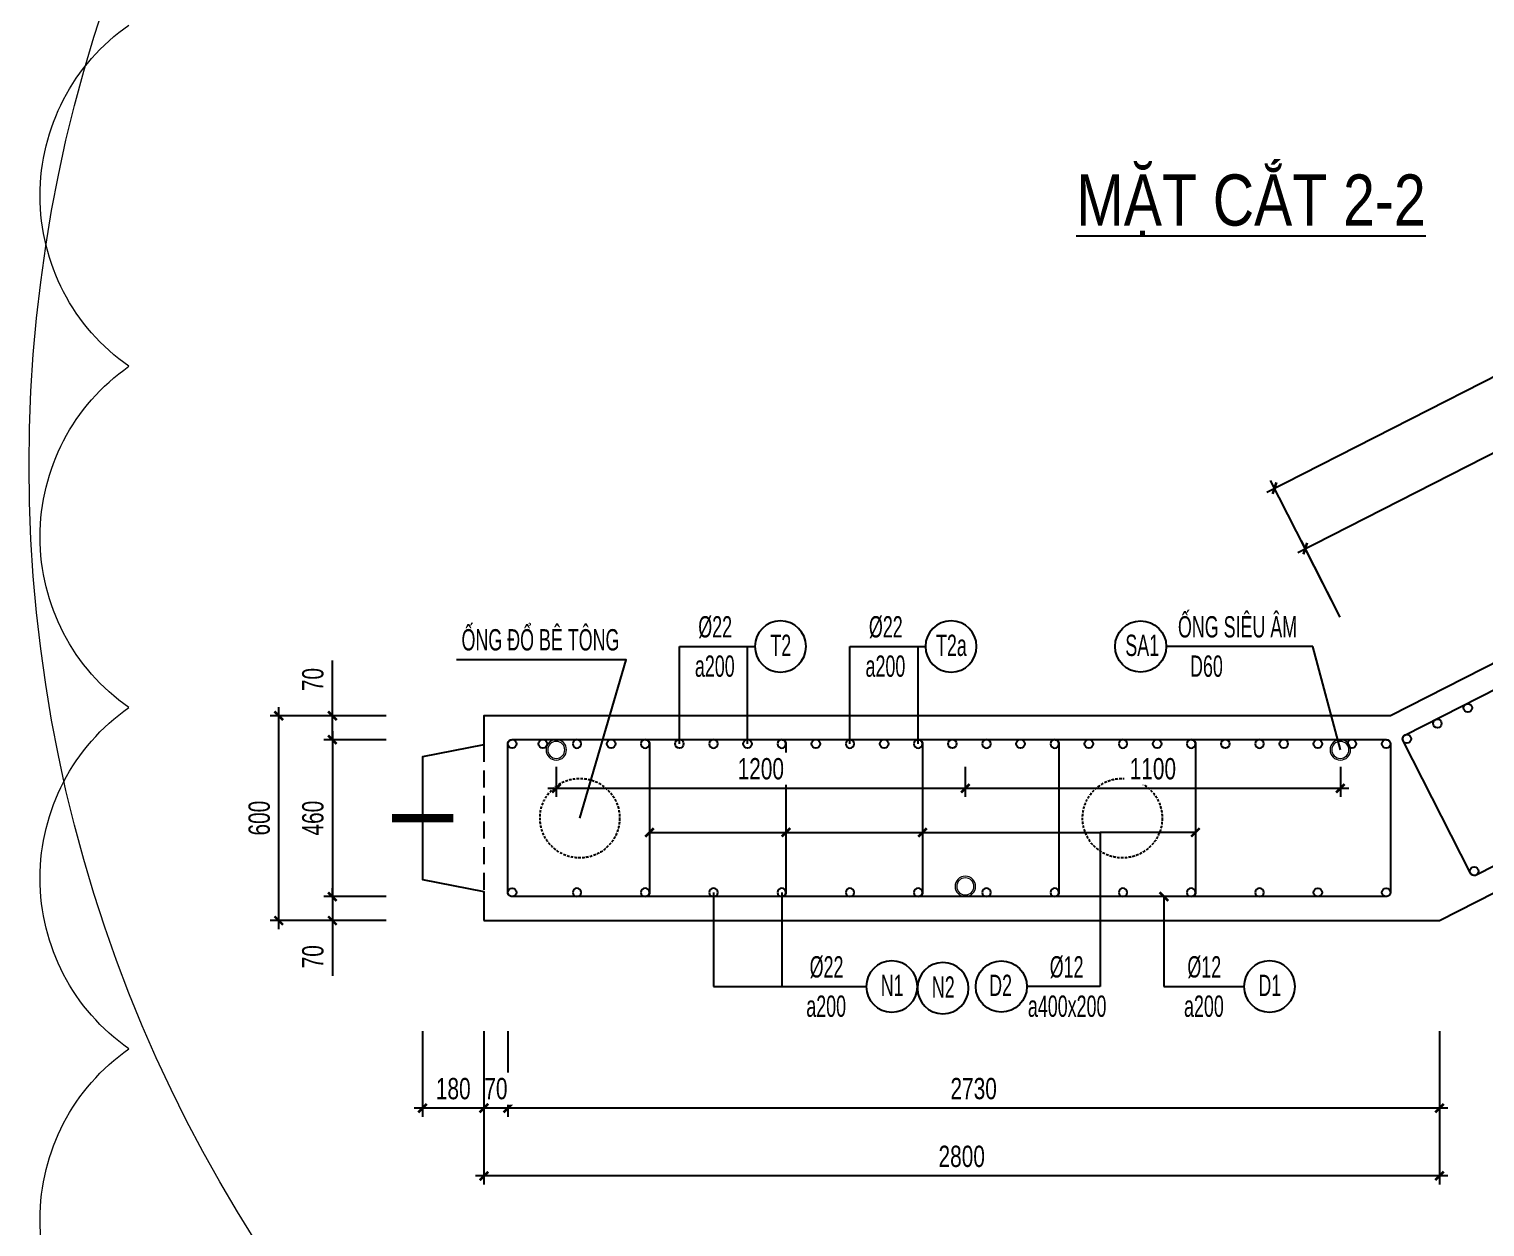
# Model space of a CAD drawing. Header units: millimetres. Extents: x -147841 to 368790, y -162721 to 84261.
# Drawn here: x 328597 to 332863, y -103371 to -99861 of the extents above; entities that cross this region are included whole.
import ezdxf
from ezdxf.enums import TextEntityAlignment as Align

# ---------------------------------------------------------------- set-up
doc = ezdxf.new("R2010")
doc.units = ezdxf.units.MM
doc.header["$LTSCALE"] = 1000
doc.header["$MEASUREMENT"] = 0
doc.header["$PDMODE"] = 1
doc.header["$PDSIZE"] = -10
doc.linetypes.add('DASHED', pattern=[0.75, 0.5, -0.25])
doc.linetypes.add('HIDDEN', pattern=[0.375, 0.25, -0.125])
doc.layers.get('0').update_dxf_attribs({"linetype": 'CONTINUOUS', "lineweight": 18})
doc.layers.get('DEFPOINTS').update_dxf_attribs({"color": 5, "linetype": 'CONTINUOUS', "lineweight": 18})
for name, color, linetype, lineweight in [('0-THAY', 7, 'CONTINUOUS', 18), ('ccu11-Dim', 8, 'CONTINUOUS', 18), ('DIM', 8, 'CONTINUOUS', 18)]:
    doc.layers.add(name, color=color, linetype=linetype, lineweight=lineweight)
for name, color, linetype in [('ccu11-Khuat', 9, 'DASHED'), ('ccu11-Manh', 8, 'CONTINUOUS'), ('ccu11-Thep', 4, 'CONTINUOUS'), ('ccu11-Thepdai', 6, 'CONTINUOUS'), ('KC-Cotthep', 8, 'CONTINUOUS'), ('KC-Dim', 8, 'CONTINUOUS'), ('KC-Text', 31, 'CONTINUOUS'), ('KC-Thay', 7, 'CONTINUOUS')]:
    doc.layers.add(name, color=color, linetype=linetype)
doc.styles.add('ARIAL', font='arial.ttf', dxfattribs={"width": 0.7})
doc.styles.add('ccu11-dim', font='vnsimli.shx', dxfattribs={"width": 0.65, "bigfont": 'bigfont.shx'})
doc.dimstyles.new('2.5-25', dxfattribs={"dimscale": 25, "dimtxt": 2.5, "dimasz": 1, "dimexe": 1, "dimexo": 2, "dimgap": 1, "dimtad": 1, "dimdec": 1, "dimrnd": 5, "dimdsep": 46, "dimtxsty": 'ARIAL', "dimblk": 'ARCHTICK', "dimcen": -1, "dimdle": 1, "dimclrd": 256, "dimclre": 256, "dimclrt": 3, "dimadec": 0, "dimazin": 2, "dimtfac": 0.1, "dimtdec": 1, "dimtmove": 0, "dimatfit": 1, "dimldrblk": 'ARCHTICK', "dimfxl": 1, "dimtvp": 0.833333, "dimtfill": 1, "dimtolj": 1, "dimtzin": 12, "dimarcsym": 0})
doc.dimstyles.new('ccu11-100x4', dxfattribs={"dimscale": 100, "dimtxt": 2.5, "dimasz": 1, "dimexe": 1, "dimexo": 2, "dimgap": 1, "dimtad": 1, "dimdec": 0, "dimlfac": 0.25, "dimdsep": 46, "dimtxsty": 'ccu11-dim', "dimblk": 'ARCHTICK', "dimcen": -1, "dimdle": 1, "dimclrd": 256, "dimclre": 256, "dimclrt": 31, "dimadec": 0, "dimazin": 2, "dimtfac": 0.1, "dimtdec": 0, "dimtmove": 0, "dimatfit": 1, "dimldrblk": 'ARCHTICK', "dimfxl": 1, "dimtvp": 0.833333, "dimtolj": 1, "dimtzin": 12, "dimarcsym": 0})

# ---------------------------------------------------------------- blocks, each defined once
blk = doc.blocks.new('_ARCHTICK')
at = {"color": 0, "linetype": 'ByBlock', "const_width": 0.3}
blk.add_lwpolyline([(-0.5, -0.5), (0.5, 0.5)], dxfattribs=at)
blk = doc.blocks.new('*D770')
at = {"layer": 'DEFPOINTS', "color": 0, "linetype": 'ByBlock', "ltscale": 30, "transparency": 16777216}
for p in [(336344.8, -99343.5), (336469.8, -99589.2), (332461.8, -101629)]:
    blk.add_point(p, dxfattribs=at)
at = {"layer": 'KC-Dim', "linetype": 'ByBlock', "lineweight": -2, "ltscale": 30, "transparency": 16777216}
for p, q in [((332314.5, -101394.7), (336367, -99332.2)), ((336447.1, -99544.6), (336333.4, -99321.3)), ((332439.1, -101584.5), (332325.4, -101361.1))]:
    blk.add_line(p, q, dxfattribs=at)
at = {"layer": 'KC-Dim', "linetype": 'ByBlock', "lineweight": -2, "ltscale": 30, "transparency": 16777216, "xscale": 25, "yscale": 25, "zscale": 25}
for p, rotation in [((336344.8, -99343.5), 26.97333114050561), ((332336.7, -101383.4), 206.9733311405056)]:
    blk.add_blockref('_ARCHTICK', p, dxfattribs=dict(at, rotation=rotation))
at = {"layer": 'KC-Dim', "color": 3, "linetype": 'ByBlock', "ltscale": 30, "transparency": 16777216, "insert": (334314.9, -100312.7), "char_height": 62.5, "attachment_point": 5, "rotation": 26.9733, "style": 'ARIAL', "bg_fill": 3, "box_fill_scale": 1.25, "bg_fill_color": 256, "bg_fill_true_color": 13158600, "bg_fill_transparency": 0}
blk.add_mtext('\\A1;4495', dxfattribs=at)
blk = doc.blocks.new('*D777')
at = {"layer": 'DEFPOINTS', "color": 0, "ltscale": 3000, "transparency": 16777216}
for p in [(336317.1, -99134.8), (336532.2, -99557.4), (332461.8, -101629)]:
    blk.add_point(p, dxfattribs=at)
at = {"layer": 'DIM', "lineweight": -2, "ltscale": 3000, "transparency": 16777216}
for p, q in [((332224.4, -101217.8), (336339.4, -99123.5)), ((336509.5, -99512.9), (336305.8, -99112.6)), ((332439.1, -101584.5), (332235.3, -101184.1))]:
    blk.add_line(p, q, dxfattribs=at)
at = {"layer": 'DIM', "lineweight": -2, "ltscale": 3000, "transparency": 16777216, "xscale": 25, "yscale": 25, "zscale": 25}
for p, rotation in [((336317.1, -99134.8), 26.97333114050561), ((332246.7, -101206.4), 206.9733311405056)]:
    blk.add_blockref('_ARCHTICK', p, dxfattribs=dict(at, rotation=rotation))
at = {"layer": 'DIM', "color": 3, "ltscale": 3000, "transparency": 16777216, "insert": (334256.1, -100119.9), "char_height": 62.5, "attachment_point": 5, "rotation": 26.9733, "style": 'ARIAL', "bg_fill": 3, "box_fill_scale": 1.25, "bg_fill_color": 256, "bg_fill_true_color": 13158600, "bg_fill_transparency": 0}
blk.add_mtext('\\A1;4565', dxfattribs=at)
blk = doc.blocks.new('att_thep_2')
blk.add_circle((-300, 0), 300)
at = {"color": 3, "style": 'ARIAL', "width": 0.6}
blk.add_attdef('DK', text='', height=250, dxfattribs=at).set_placement((467, 105), align=Align.CENTER)
at = {"color": 31, "style": 'ARIAL', "width": 0.6}
blk.add_attdef('SH', text='', height=250, dxfattribs=at).set_placement((-281, -111), align=Align.CENTER)
at = {"color": 2, "style": 'ARIAL', "width": 0.6}
blk.add_attdef('KC', text='', height=250, dxfattribs=at).set_placement((472, -355), align=Align.CENTER)
blk = doc.blocks.new('*U764')
at = {"layer": 'ccu11-Thepdai', "flags": 128}
blk.add_lwpolyline([(50, 230), (-37.5, 230, 0.414214), (-50, 217.5), (-50, -114.4), (-50, -217.5, 0.414214), (-37.5, -230), (50, -230)], format="xyb", dxfattribs=at)
blk = doc.blocks.new('*U765')
at = {"layer": 'DIM', "color": 0, "linetype": 'ByBlock', "lineweight": -2, "transparency": 16777216}
for p in [(0, 0), (400, 0), (800, 0), (1200, 0), (1600, 0)]:
    blk.add_blockref('*U764', p, dxfattribs=at)
blk = doc.blocks.new('*U766')
at = {"layer": 'ccu11-Thep'}
blk.add_circle((0, 0), 12.5, dxfattribs=at)
blk = doc.blocks.new('*U767')
at = {"layer": 'KC-Dim', "color": 0, "linetype": 'ByBlock', "lineweight": -2, "transparency": 16777216}
for p in [(0, 0), (200, 0), (400, 0), (600, 0), (800, 0), (1000, 0), (1200, 0), (1400, 0), (1600, 0), (1800, 0), (2000, 0)]:
    blk.add_blockref('*U766', p, dxfattribs=at)
blk = doc.blocks.new('A$C260038B3')
at = {"layer": '0-THAY', "linetype": 'Continuous'}
for radius in [120, 100]:
    blk.add_circle((0, 0), radius, dxfattribs=at)
blk = doc.blocks.new('*U761')
at = {"layer": 'ccu11-Thep'}
blk.add_circle((0, 0), 12.5, dxfattribs=at)
blk = doc.blocks.new('*U762')
at = {"layer": 'KC-Dim', "color": 0, "linetype": 'ByBlock', "lineweight": -2, "transparency": 16777216}
for p in [(0, 0), (200, 0), (400, 0), (600, 0), (800, 0), (1000, 0), (1200, 0), (1400, 0), (1600, 0), (1800, 0), (2000, 0)]:
    blk.add_blockref('*U761', p, dxfattribs=at)
blk = doc.blocks.new('*D778')
at = {"layer": 'DEFPOINTS', "color": 0, "linetype": 'ByBlock', "ltscale": 30, "transparency": 16777216}
for p in [(330141.9, -101973.4), (331340.6, -101973.4), (331340.6, -102085.9)]:
    blk.add_point(p, dxfattribs=at)
at = {"layer": 'KC-Dim', "linetype": 'ByBlock', "lineweight": -2, "ltscale": 30, "transparency": 16777216}
for p, q in [((330141.9, -102023.4), (330141.9, -102110.9)), ((331340.6, -102023.4), (331340.6, -102110.9)), ((330116.9, -102085.9), (331365.6, -102085.9))]:
    blk.add_line(p, q, dxfattribs=at)
at = {"layer": 'KC-Dim', "linetype": 'ByBlock', "lineweight": -2, "ltscale": 30, "transparency": 16777216, "xscale": 25, "yscale": 25, "zscale": 25, "rotation": 180}
blk.add_blockref('_ARCHTICK', (330141.9, -102085.9), dxfattribs=at)
at = {"layer": 'KC-Dim', "linetype": 'ByBlock', "lineweight": -2, "ltscale": 30, "transparency": 16777216, "xscale": 25, "yscale": 25, "zscale": 25}
blk.add_blockref('_ARCHTICK', (331340.6, -102085.9), dxfattribs=at)
at = {"layer": 'KC-Dim', "color": 3, "linetype": 'ByBlock', "ltscale": 30, "transparency": 16777216, "insert": (330741.2, -102029), "char_height": 62.5, "attachment_point": 5, "style": 'ARIAL', "bg_fill": 3, "box_fill_scale": 1.25, "bg_fill_color": 256, "bg_fill_true_color": 13158600, "bg_fill_transparency": 0}
blk.add_mtext('\\A1;1200', dxfattribs=at)
blk = doc.blocks.new('*D779')
at = {"layer": 'DEFPOINTS', "color": 0, "linetype": 'ByBlock', "ltscale": 30, "transparency": 16777216}
for p in [(331340.6, -101973.4), (332439.6, -101973.4), (332439.6, -102085.9)]:
    blk.add_point(p, dxfattribs=at)
at = {"layer": 'KC-Dim', "linetype": 'ByBlock', "lineweight": -2, "ltscale": 30, "transparency": 16777216}
for p, q in [((331340.6, -102023.4), (331340.6, -102110.9)), ((332439.6, -102023.4), (332439.6, -102110.9)), ((331315.6, -102085.9), (332464.6, -102085.9))]:
    blk.add_line(p, q, dxfattribs=at)
at = {"layer": 'KC-Dim', "linetype": 'ByBlock', "lineweight": -2, "ltscale": 30, "transparency": 16777216, "xscale": 25, "yscale": 25, "zscale": 25, "rotation": 180}
blk.add_blockref('_ARCHTICK', (331340.6, -102085.9), dxfattribs=at)
at = {"layer": 'KC-Dim', "linetype": 'ByBlock', "lineweight": -2, "ltscale": 30, "transparency": 16777216, "xscale": 25, "yscale": 25, "zscale": 25}
blk.add_blockref('_ARCHTICK', (332439.6, -102085.9), dxfattribs=at)
at = {"layer": 'KC-Dim', "color": 3, "linetype": 'ByBlock', "ltscale": 30, "transparency": 16777216, "insert": (331890.1, -102029), "char_height": 62.5, "attachment_point": 5, "style": 'ARIAL', "bg_fill": 3, "box_fill_scale": 1.25, "bg_fill_color": 256, "bg_fill_true_color": 13158600, "bg_fill_transparency": 0}
blk.add_mtext('\\A1;1100', dxfattribs=at)
blk = doc.blocks.new('*D780')
at = {"layer": 'DEFPOINTS', "color": 0, "linetype": 'ByBlock', "ltscale": 30, "transparency": 16777216}
for p in [(330000, -102747.5), (332730, -102797.5), (330000, -103023.2)]:
    blk.add_point(p, dxfattribs=at)
at = {"layer": 'KC-Dim', "linetype": 'ByBlock', "lineweight": -2, "ltscale": 30, "transparency": 16777216}
for p, q in [((330000, -102797.5), (330000, -103048.2)), ((332730, -102847.5), (332730, -103048.2)), ((332755, -103023.2), (329975, -103023.2))]:
    blk.add_line(p, q, dxfattribs=at)
at = {"layer": 'KC-Dim', "linetype": 'ByBlock', "lineweight": -2, "ltscale": 30, "transparency": 16777216, "xscale": 25, "yscale": 25, "zscale": 25, "rotation": 180}
blk.add_blockref('_ARCHTICK', (330000, -103023.2), dxfattribs=at)
at = {"layer": 'KC-Dim', "linetype": 'ByBlock', "lineweight": -2, "ltscale": 30, "transparency": 16777216, "xscale": 25, "yscale": 25, "zscale": 25}
blk.add_blockref('_ARCHTICK', (332730, -103023.2), dxfattribs=at)
at = {"layer": 'KC-Dim', "color": 3, "linetype": 'ByBlock', "ltscale": 30, "transparency": 16777216, "insert": (331365, -102966.2), "char_height": 62.5, "attachment_point": 5, "style": 'ARIAL', "bg_fill": 3, "box_fill_scale": 1.25, "bg_fill_color": 256, "bg_fill_true_color": 13158600, "bg_fill_transparency": 0}
blk.add_mtext('\\A1;2730', dxfattribs=at)
blk = doc.blocks.new('*D781')
at = {"layer": 'DEFPOINTS', "color": 0, "linetype": 'ByBlock', "ltscale": 30, "transparency": 16777216}
for p in [(329328.5, -101873.4), (329693.5, -101873.4), (329693.5, -102473.4)]:
    blk.add_point(p, dxfattribs=at)
at = {"layer": 'KC-Dim', "linetype": 'ByBlock', "lineweight": -2, "ltscale": 30, "transparency": 16777216}
for p, q in [((329643.5, -101873.4), (329303.5, -101873.4)), ((329328.5, -102498.4), (329328.5, -101848.4)), ((329643.5, -102473.4), (329303.5, -102473.4))]:
    blk.add_line(p, q, dxfattribs=at)
at = {"layer": 'KC-Dim', "linetype": 'ByBlock', "lineweight": -2, "ltscale": 30, "transparency": 16777216, "xscale": 25, "yscale": 25, "zscale": 25}
for p, rotation in [((329328.5, -101873.4), 90), ((329328.5, -102473.4), 270)]:
    blk.add_blockref('_ARCHTICK', p, dxfattribs=dict(at, rotation=rotation))
at = {"layer": 'KC-Dim', "color": 3, "linetype": 'ByBlock', "ltscale": 30, "transparency": 16777216, "insert": (329271.6, -102173.4), "char_height": 62.5, "attachment_point": 5, "rotation": 90, "style": 'ARIAL', "bg_fill": 3, "box_fill_scale": 1.25, "bg_fill_color": 256, "bg_fill_true_color": 13158600, "bg_fill_transparency": 0}
blk.add_mtext('\\A1;600', dxfattribs=at)
blk = doc.blocks.new('*D782')
at = {"layer": 'DEFPOINTS', "color": 0, "linetype": 'ByBlock', "ltscale": 30, "transparency": 16777216}
for p in [(329693.5, -101943.4), (329485.7, -102403.4), (329693.5, -102403.4)]:
    blk.add_point(p, dxfattribs=at)
at = {"layer": 'KC-Dim', "linetype": 'ByBlock', "lineweight": -2, "ltscale": 30, "transparency": 16777216}
for p, q in [((329643.5, -101943.4), (329460.7, -101943.4)), ((329485.7, -101918.4), (329485.7, -102428.4)), ((329643.5, -102403.4), (329460.7, -102403.4))]:
    blk.add_line(p, q, dxfattribs=at)
at = {"layer": 'KC-Dim', "linetype": 'ByBlock', "lineweight": -2, "ltscale": 30, "transparency": 16777216, "xscale": 25, "yscale": 25, "zscale": 25}
for p, rotation in [((329485.7, -101943.4), 90), ((329485.7, -102403.4), 270)]:
    blk.add_blockref('_ARCHTICK', p, dxfattribs=dict(at, rotation=rotation))
at = {"layer": 'KC-Dim', "color": 3, "linetype": 'ByBlock', "ltscale": 30, "transparency": 16777216, "insert": (329428.8, -102173.4), "char_height": 62.5, "attachment_point": 5, "rotation": 90, "style": 'ARIAL', "bg_fill": 3, "box_fill_scale": 1.25, "bg_fill_color": 256, "bg_fill_true_color": 13158600, "bg_fill_transparency": 0}
blk.add_mtext('\\A1;460', dxfattribs=at)
blk = doc.blocks.new('*D783')
at = {"layer": 'DEFPOINTS', "color": 0, "linetype": 'ByBlock', "ltscale": 30, "transparency": 16777216}
for p in [(329485.7, -101873.4), (329693.5, -101873.4), (329693.5, -101943.4)]:
    blk.add_point(p, dxfattribs=at)
at = {"layer": 'KC-Dim', "linetype": 'ByBlock', "lineweight": -2, "ltscale": 30, "transparency": 16777216}
for p, q in [((329485.7, -101873.4), (329485.7, -101711.2)), ((329643.5, -101873.4), (329460.7, -101873.4)), ((329485.7, -101943.4), (329485.7, -101873.4)), ((329643.5, -101943.4), (329460.7, -101943.4)), ((329485.7, -101943.4), (329485.7, -101968.4))]:
    blk.add_line(p, q, dxfattribs=at)
at = {"layer": 'KC-Dim', "linetype": 'ByBlock', "lineweight": -2, "ltscale": 30, "transparency": 16777216, "xscale": 25, "yscale": 25, "zscale": 25}
for p, rotation in [((329485.7, -101873.4), 270), ((329485.7, -101943.4), 90)]:
    blk.add_blockref('_ARCHTICK', p, dxfattribs=dict(at, rotation=rotation))
at = {"layer": 'KC-Dim', "color": 3, "linetype": 'ByBlock', "ltscale": 30, "transparency": 16777216, "insert": (329428.8, -101767.3), "char_height": 62.5, "attachment_point": 5, "rotation": 90, "style": 'ARIAL', "bg_fill": 3, "box_fill_scale": 1.25, "bg_fill_color": 256, "bg_fill_true_color": 13158600, "bg_fill_transparency": 0}
blk.add_mtext('\\A1;70', dxfattribs=at)
blk = doc.blocks.new('*D784')
at = {"layer": 'DEFPOINTS', "color": 0, "linetype": 'ByBlock', "ltscale": 30, "transparency": 16777216}
for p in [(329693.5, -102403.4), (329485.7, -102473.4), (329693.5, -102473.4)]:
    blk.add_point(p, dxfattribs=at)
at = {"layer": 'KC-Dim', "linetype": 'ByBlock', "lineweight": -2, "ltscale": 30, "transparency": 16777216}
for p, q in [((329485.7, -102403.4), (329485.7, -102378.4)), ((329643.5, -102403.4), (329460.7, -102403.4)), ((329485.7, -102403.4), (329485.7, -102473.4)), ((329643.5, -102473.4), (329460.7, -102473.4)), ((329485.7, -102473.4), (329485.7, -102635.5))]:
    blk.add_line(p, q, dxfattribs=at)
at = {"layer": 'KC-Dim', "linetype": 'ByBlock', "lineweight": -2, "ltscale": 30, "transparency": 16777216, "xscale": 25, "yscale": 25, "zscale": 25}
for p, rotation in [((329485.7, -102403.4), 270), ((329485.7, -102473.4), 90)]:
    blk.add_blockref('_ARCHTICK', p, dxfattribs=dict(at, rotation=rotation))
at = {"layer": 'KC-Dim', "color": 3, "linetype": 'ByBlock', "ltscale": 30, "transparency": 16777216, "insert": (329428.8, -102579.5), "char_height": 62.5, "attachment_point": 5, "rotation": 90, "style": 'ARIAL', "bg_fill": 3, "box_fill_scale": 1.25, "bg_fill_color": 256, "bg_fill_true_color": 13158600, "bg_fill_transparency": 0}
blk.add_mtext('\\A1;70', dxfattribs=at)
blk = doc.blocks.new('*D785')
at = {"layer": 'DEFPOINTS', "color": 0, "ltscale": 3000, "transparency": 16777216}
for p in [(329930, -102747.5), (330000, -102747.5)]:
    blk.add_point(p, dxfattribs=at)
at = {"layer": 'KC-Dim', "lineweight": -2, "ltscale": 3000, "transparency": 16777216}
for p, q in [((329930, -102797.5), (329930, -103048.2)), ((330000, -102797.5), (330000, -103048.2)), ((330025, -103023.2), (329905, -103023.2))]:
    blk.add_line(p, q, dxfattribs=at)
at = {"layer": 'KC-Dim', "lineweight": -2, "ltscale": 3000, "transparency": 16777216, "xscale": 25, "yscale": 25, "zscale": 25, "rotation": 180}
blk.add_blockref('_ARCHTICK', (329930, -103023.2), dxfattribs=at)
at = {"layer": 'KC-Dim', "lineweight": -2, "ltscale": 3000, "transparency": 16777216, "xscale": 25, "yscale": 25, "zscale": 25}
blk.add_blockref('_ARCHTICK', (330000, -103023.2), dxfattribs=at)
at = {"layer": 'KC-Dim', "color": 3, "ltscale": 3000, "transparency": 16777216, "insert": (329965, -102966.3), "char_height": 62.5, "attachment_point": 5, "style": 'ARIAL', "bg_fill": 3, "box_fill_scale": 1.25, "bg_fill_color": 256, "bg_fill_true_color": 13158600, "bg_fill_transparency": 0}
blk.add_mtext('\\A1;70', dxfattribs=at)
at = {"layer": 'DEFPOINTS', "color": 0, "ltscale": 3000, "transparency": 16777216}
blk.add_point((329930, -103023.2), dxfattribs=at)
blk = doc.blocks.new('*D786')
at = {"layer": 'DEFPOINTS', "color": 0, "ltscale": 3000, "transparency": 16777216}
for p in [(329750, -102747.5), (329930, -102747.5), (329750, -103023.2)]:
    blk.add_point(p, dxfattribs=at)
at = {"layer": 'KC-Dim', "lineweight": -2, "ltscale": 3000, "transparency": 16777216}
for p, q in [((329750, -102797.5), (329750, -103048.2)), ((329930, -102797.5), (329930, -103048.2)), ((329955, -103023.2), (329725, -103023.2))]:
    blk.add_line(p, q, dxfattribs=at)
at = {"layer": 'KC-Dim', "color": 3, "ltscale": 3000, "transparency": 16777216, "insert": (329840, -102966.3), "char_height": 62.5, "attachment_point": 5, "style": 'ARIAL', "bg_fill": 3, "box_fill_scale": 1.25, "bg_fill_color": 256, "bg_fill_true_color": 13158600, "bg_fill_transparency": 0}
blk.add_mtext('\\A1;180', dxfattribs=at)
at = {"layer": 'KC-Dim', "lineweight": -2, "ltscale": 3000, "transparency": 16777216, "xscale": 25, "yscale": 25, "zscale": 25, "rotation": 180}
blk.add_blockref('_ARCHTICK', (329750, -103023.2), dxfattribs=at)
at = {"layer": 'KC-Dim', "lineweight": -2, "ltscale": 3000, "transparency": 16777216, "xscale": 25, "yscale": 25, "zscale": 25}
blk.add_blockref('_ARCHTICK', (329930, -103023.2), dxfattribs=at)
blk = doc.blocks.new('*D787')
at = {"layer": 'DEFPOINTS', "color": 0, "ltscale": 3000, "transparency": 16777216}
for p in [(329930, -102747.5), (332730, -102747.5), (329930, -103221.7)]:
    blk.add_point(p, dxfattribs=at)
at = {"layer": 'DIM', "lineweight": -2, "ltscale": 3000, "transparency": 16777216}
for p, q in [((329930, -102797.5), (329930, -103246.7)), ((332730, -102797.5), (332730, -103246.7)), ((332755, -103221.7), (329905, -103221.7))]:
    blk.add_line(p, q, dxfattribs=at)
at = {"layer": 'DIM', "lineweight": -2, "ltscale": 3000, "transparency": 16777216, "xscale": 25, "yscale": 25, "zscale": 25, "rotation": 180}
blk.add_blockref('_ARCHTICK', (329930, -103221.7), dxfattribs=at)
at = {"layer": 'DIM', "lineweight": -2, "ltscale": 3000, "transparency": 16777216, "xscale": 25, "yscale": 25, "zscale": 25}
blk.add_blockref('_ARCHTICK', (332730, -103221.7), dxfattribs=at)
at = {"layer": 'DIM', "color": 3, "ltscale": 3000, "transparency": 16777216, "insert": (331330, -103164.8), "char_height": 62.5, "attachment_point": 5, "style": 'ARIAL', "bg_fill": 3, "box_fill_scale": 1.25, "bg_fill_color": 256, "bg_fill_true_color": 13158600, "bg_fill_transparency": 0}
blk.add_mtext('\\A1;2800', dxfattribs=at)
blk = doc.blocks.new('*D791')
at = {"layer": 'DEFPOINTS', "color": 0, "ltscale": 3000, "transparency": 16777216}
for p in [(336928.7, -100336.5), (337245.6, -100959.3), (332730, -102473.4)]:
    blk.add_point(p, dxfattribs=at)
at = {"layer": 'KC-Dim', "lineweight": -2, "ltscale": 3000, "transparency": 16777216}
for p, q in [((337166.3, -100803.3), (337257, -100981.6)), ((333024.7, -103107.5), (337267.9, -100947.9)), ((332967.6, -102940.2), (333058.3, -103118.4))]:
    blk.add_line(p, q, dxfattribs=at)
at = {"layer": 'KC-Dim', "lineweight": -2, "ltscale": 3000, "transparency": 16777216, "xscale": 25, "yscale": 25, "zscale": 25}
for p, rotation in [((337245.6, -100959.3), 26.97333113893115), ((333047, -103096.1), 206.9733311389311)]:
    blk.add_blockref('_ARCHTICK', p, dxfattribs=dict(at, rotation=rotation))
at = {"layer": 'KC-Dim', "color": 3, "ltscale": 3000, "transparency": 16777216, "insert": (335120.5, -101977), "char_height": 62.5, "attachment_point": 5, "rotation": 26.9733, "style": 'ARIAL', "bg_fill": 3, "box_fill_scale": 1.25, "bg_fill_color": 256, "bg_fill_true_color": 13158600, "bg_fill_transparency": 0}
blk.add_mtext('\\A1;4710', dxfattribs=at)
blk = doc.blocks.new('*D802')
at = {"layer": 'DEFPOINTS', "color": 0, "linetype": 'ByBlock', "ltscale": 30, "transparency": 16777216}
for p in [(336344.8, -102983.4), (336469.8, -103229.1), (332461.8, -105268.9)]:
    blk.add_point(p, dxfattribs=at)
at = {"layer": 'KC-Dim', "linetype": 'ByBlock', "lineweight": -2, "ltscale": 30, "transparency": 16777216}
for p, q in [((332314.5, -105034.6), (336367, -102972.1)), ((336447.1, -103184.5), (336333.4, -102961.1)), ((332439.1, -105224.3), (332325.4, -105001))]:
    blk.add_line(p, q, dxfattribs=at)
at = {"layer": 'KC-Dim', "linetype": 'ByBlock', "lineweight": -2, "ltscale": 30, "transparency": 16777216, "xscale": 25, "yscale": 25, "zscale": 25}
for p, rotation in [((336344.8, -102983.4), 26.9733311404999), ((332336.7, -105023.3), 206.9733311404999)]:
    blk.add_blockref('_ARCHTICK', p, dxfattribs=dict(at, rotation=rotation))
at = {"layer": 'KC-Dim', "color": 3, "linetype": 'ByBlock', "ltscale": 30, "transparency": 16777216, "insert": (334314.9, -103952.6), "char_height": 62.5, "attachment_point": 5, "rotation": 26.9733, "style": 'ARIAL', "bg_fill": 3, "box_fill_scale": 1.25, "bg_fill_color": 256, "bg_fill_true_color": 13158600, "bg_fill_transparency": 0}
blk.add_mtext('\\A1;4495', dxfattribs=at)
blk = doc.blocks.new('*D809')
at = {"layer": 'DEFPOINTS', "color": 0, "ltscale": 3000, "transparency": 16777216}
for p in [(336317.1, -102774.7), (336532.2, -103197.3), (332461.8, -105268.9)]:
    blk.add_point(p, dxfattribs=at)
at = {"layer": 'DIM', "lineweight": -2, "ltscale": 3000, "transparency": 16777216}
for p, q in [((332224.4, -104857.6), (336339.4, -102763.4)), ((336509.5, -103152.8), (336305.8, -102752.4)), ((332439.1, -105224.3), (332235.3, -104824))]:
    blk.add_line(p, q, dxfattribs=at)
at = {"layer": 'DIM', "lineweight": -2, "ltscale": 3000, "transparency": 16777216, "xscale": 25, "yscale": 25, "zscale": 25}
for p, rotation in [((336317.1, -102774.7), 26.9733311404999), ((332246.7, -104846.3), 206.9733311404999)]:
    blk.add_blockref('_ARCHTICK', p, dxfattribs=dict(at, rotation=rotation))
at = {"layer": 'DIM', "color": 3, "ltscale": 3000, "transparency": 16777216, "insert": (334256.1, -103759.8), "char_height": 62.5, "attachment_point": 5, "rotation": 26.9733, "style": 'ARIAL', "bg_fill": 3, "box_fill_scale": 1.25, "bg_fill_color": 256, "bg_fill_true_color": 13158600, "bg_fill_transparency": 0}
blk.add_mtext('\\A1;4565', dxfattribs=at)

msp = doc.modelspace()

# ---------------------------------------------------------------- linework, layer by layer
at = {"layer": 'ccu11-Khuat', "ltscale": 0.1}
msp.add_line((329930.02, -101958.37), (329930.02, -102388.37), dxfattribs=at)
at = {"layer": 'ccu11-Thep'}
for centre in [(330012.52, -101955.87), (330102.52, -101955.87), (330302.52, -101955.87), (330502.52, -101955.87), (330702.52, -101955.87), (330902.52, -101955.87), (331102.52, -101955.87), (331302.52, -101955.87), (331502.52, -101955.87), (331702.52, -101955.87), (331902.52, -101955.87), (332102.52, -101955.87), (332273.62, -101955.87), (332373.62, -101955.87), (332473.62, -101955.87), (332573.62, -101955.87), (332634.68, -101941.23), (332831.99, -102328.91), (330012.52, -102390.87), (332373.62, -102390.87), (332573.62, -102390.87)]:
    msp.add_circle(centre, 12.5, dxfattribs=at)
at = {"layer": 'ccu11-Thep', "linetype": 'HIDDEN', "ltscale": 0.03}
for centre in [(330210.83, -102173.37), (331800.78, -102173.37, 242.3)]:
    msp.add_circle(centre, 116.6, dxfattribs=at)
at = {"layer": 'ccu11-Thepdai'}
for points in [[(332629.01, -101930.09), (336614.75, -99901.59, -0.4142136), (336631.56, -99907.06), (336828.87, -100294.74, -0.4142136), (336823.4, -100311.55), (332837.66, -102340.05, -0.4142136), (332820.85, -102334.58), (332623.54, -101946.9, -0.4142136)], [(332573.62, -102403.37), (330012.52, -102403.37, -0.4142136), (330000.02, -102390.87), (330000.02, -101955.87, -0.4142136), (330012.52, -101943.37), (332573.62, -101943.37, -0.4142136), (332586.12, -101955.87), (332586.12, -102390.87, -0.4142136)]]:
    msp.add_lwpolyline(points, format="xyb", close=True, dxfattribs=at)
at = {"layer": 'DEFPOINTS', "color": 1, "flags": 128}
msp.add_lwpolyline([(328889.35, -107849.42, -0.5205671), (328889.35, -106849.42, -0.5205671), (328889.35, -105849.42, -0.5205671), (328889.35, -104849.42, -0.5205671), (328889.35, -103849.42, -0.5205671), (328889.35, -102849.42, -0.5205671), (328889.35, -101849.42, -0.5205671), (328889.35, -100849.42, -0.5205671), (328889.35, -99849.42, -0.5205671)], format="xyb", dxfattribs=at)
at = {"layer": 'KC-Thay', "flags": 128}
msp.add_lwpolyline([(329930.02, -102473.37), (332730.02, -102473.37), (336928.67, -100336.51), (336890.12, -100260.76), (337034.66, -100147.92), (336871.38, -99827.08), (336695.08, -99877.53), (336656.53, -99801.78), (332586.12, -101873.37), (329930.02, -101873.37), (329930.02, -101958.37), (329750.02, -101993.37), (329750.02, -102353.37), (329930.02, -102388.37), (329930.02, -102473.37)], dxfattribs=at)

# ---------------------------------------------------------------- block references
at = {"layer": 'ccu11-Dim', "ltscale": 3000, "extrusion": (0, 0, -1), "xscale": 0.25, "yscale": 0.25, "zscale": -0.25}
for p in [(-330141.92, -101973.37), (-332439.55, -101973.37), (-331340.56, -102373.37)]:
    msp.add_blockref('A$C260038B3', p, dxfattribs=at)
at = {"layer": 'DIM', "xscale": -1}
msp.add_blockref('*U765', (331965.02, -102173.37), dxfattribs=at)
at = {"layer": 'KC-Cotthep'}
ref = msp.add_blockref('att_thep_2', (330723.79, -101670.33), dxfattribs=dict(at, xscale=-0.25, yscale=0.25, zscale=0.25))
ref.add_attrib('KC', 'a200', dxfattribs={"layer": '0', "color": 2, "height": 62.5, "style": 'ARIAL', "width": 0.6}).set_placement((330606.44, -101759.15), align=Align.CENTER)
ref.add_attrib('DK', '%%C22', dxfattribs={"layer": '0', "color": 2, "height": 62.5, "style": 'ARIAL', "width": 0.6}).set_placement((330607.52, -101643.98), align=Align.CENTER)
ref.add_attrib('SH', 'T2', dxfattribs={"layer": '0', "color": 31, "height": 62.5, "style": 'ARIAL', "width": 0.6}).set_placement((330799.82, -101698.2), align=Align.CENTER)
ref = msp.add_blockref('att_thep_2', (331223.79, -101670.33), dxfattribs=dict(at, xscale=-0.25, yscale=0.25, zscale=0.25))
ref.add_attrib('KC', 'a200', dxfattribs={"layer": '0', "color": 2, "height": 62.5, "style": 'ARIAL', "width": 0.6}).set_placement((331106.44, -101759.15), align=Align.CENTER)
ref.add_attrib('DK', '%%C22', dxfattribs={"layer": '0', "color": 2, "height": 62.5, "style": 'ARIAL', "width": 0.6}).set_placement((331107.52, -101643.98), align=Align.CENTER)
ref.add_attrib('SH', 'T2a', dxfattribs={"layer": '0', "color": 31, "height": 62.5, "style": 'ARIAL', "width": 0.6}).set_placement((331299.82, -101698.2), align=Align.CENTER)
ref = msp.add_blockref('att_thep_2', (331521.03, -102666.74), dxfattribs=dict(at, xscale=0.25, yscale=0.25, zscale=0.25))
ref.add_attrib('KC', 'a400x200', dxfattribs={"layer": '0', "color": 2, "height": 62.5, "style": 'ARIAL', "width": 0.6}).set_placement((331639, -102755.57), align=Align.CENTER)
ref.add_attrib('DK', '%%C12', dxfattribs={"layer": '0', "color": 215, "height": 62.5, "style": 'ARIAL', "width": 0.6}).set_placement((331637.42, -102640.39), align=Align.CENTER)
ref.add_attrib('SH', 'D2', dxfattribs={"layer": '0', "color": 31, "height": 62.5, "style": 'ARIAL', "width": 0.6}).set_placement((331443.93, -102694.61), align=Align.CENTER)
ref = msp.add_blockref('att_thep_2', (332157.09, -102666.74), dxfattribs=dict(at, xscale=-0.25, yscale=0.25, zscale=0.25))
ref.add_attrib('KC', 'a200', dxfattribs={"layer": '0', "color": 2, "height": 62.5, "style": 'ARIAL', "width": 0.6}).set_placement((332039.73, -102755.57), align=Align.CENTER)
ref.add_attrib('DK', '%%C12', dxfattribs={"layer": '0', "color": 215, "height": 62.5, "style": 'ARIAL', "width": 0.6}).set_placement((332040.85, -102640.39), align=Align.CENTER)
ref.add_attrib('SH', 'D1', dxfattribs={"layer": '0', "color": 31, "height": 62.5, "style": 'ARIAL', "width": 0.6}).set_placement((332232.91, -102694.61), align=Align.CENTER)
at = {"layer": 'KC-Dim', "xscale": -1}
for name, p in [('*U762', (332202.52, -101955.87)), ('*U767', (332202.52, -102390.87))]:
    msp.add_blockref(name, p, dxfattribs=at)

# ---------------------------------------------------------------- texts
at = {"layer": 'KC-Text', "color": 2, "style": 'ARIAL', "width": 0.8}
msp.add_text('%%UMẶT CẮT 2-2', height=150, dxfattribs=at).set_placement((332177.63, -100437.13), align=Align.CENTER)
at = {"layer": 'KC-Text', "color": 1, "style": 'ARIAL', "width": 0.6}
msp.add_text('ỐNG ĐỔ BÊ TÔNG', height=62.5, dxfattribs=at).set_placement((329864.21, -101682.01))

# ---------------------------------------------------------------- dimensions: what is measured, and where the dimension line sits
at = {"layer": 'KC-Dim', "linetype": 'ByBlock', "ltscale": 30}
dim = msp.add_linear_dim(base=(329328.53, -101873.37), p1=(329693.53, -102473.37), p2=(329693.53, -101873.37), angle=90, dimstyle='2.5-25', dxfattribs=at)
dim.commit()
dim.dimension.update_dxf_attribs({"geometry": '*D781', "text_midpoint": (329271.61, -102173.37)})

# ---------------------------------------------------------------- leaders
at = {"layer": 'ccu11-Manh', "ltscale": 3000}
for points, override in [([(330415.02, -102215.07), (331736.13, -102215.07), (331736.13, -102666.74)], {"dimasz": 0.25, "dimtad": 0}), ([(330815.02, -102215.07), (331736.13, -102215.07), (331736.13, -102666.74)], {"dimasz": 0.25, "dimgap": 1, "dimtad": 0}), ([(331215.02, -102215.07), (331736.13, -102215.07), (331736.13, -102666.74)], {"dimasz": 0.25, "dimtad": 0}), ([(332015.02, -102215.07), (331736.13, -102215.07), (331736.13, -102666.74)], {"dimasz": 0.25, "dimtad": 0}), ([(331922.43, -102403.37), (331922.43, -102666.74), (332157.09, -102666.74)], {"dimasz": 0.25, "dimtad": 0})]:
    msp.add_leader(points, dimstyle='ccu11-100x4', override=override, dxfattribs=at)
at = {"layer": 'ccu11-Manh', "ltscale": 10}
for points in [[(331736.13, -102215.07), (331736.13, -102666.74), (331519.82, -102666.74)], [(330602.52, -102390.87), (330602.52, -102666.74), (331050.13, -102666.74)], [(330802.52, -102390.87), (330802.52, -102666.74), (331050.17, -102666.74)]]:
    msp.add_leader(points, dimstyle='ccu11-100x4', override={"dimgap": 1, "dimtad": 0, "dimldrblk": 'None'}, dxfattribs=at)

# ---------------------------------------------------------------- next in the draw order: dimensions: what is measured, and where the dimension line sits
at = {"layer": 'KC-Dim', "linetype": 'ByBlock', "ltscale": 30}
for base, p1, p2, angle, picture, middle in [((336344.77, -99343.54), (332461.76, -101629.03), (336469.79, -99589.19), 26.97333, '*D770', (334314.94, -100312.74)), ((329485.68, -102403.37), (329693.53, -101943.37), (329693.53, -102403.37), 90, '*D782', (329428.77, -102173.37)), ((330000.02, -103023.17), (332730.02, -102797.54), (330000.02, -102747.54), 180, '*D780', (331365.02, -102966.24))]:
    dim = msp.add_linear_dim(base=base, p1=p1, p2=p2, angle=angle, dimstyle='2.5-25', dxfattribs=at)
    dim.commit()
    dim.dimension.update_dxf_attribs({"geometry": picture, "text_midpoint": middle})
dim = msp.add_linear_dim(base=(331340.56, -102085.89), p1=(330141.92, -101973.37), p2=(331340.56, -101973.37), dimstyle='2.5-25', dxfattribs=at)
dim.commit()
dim.dimension.update_dxf_attribs({"geometry": '*D778', "text_midpoint": (330741.24, -102028.98)})

# ---------------------------------------------------------------- next in the draw order: linework, layer by layer
at = {"layer": 'ccu11-Manh'}
msp.add_lwpolyline([(330210.83, -102173.37), (330346.3, -101709.03), (329849.76, -101709.03)], dxfattribs=at)
at = {"layer": 'ccu11-Thep', "const_width": 25}
msp.add_lwpolyline([(329660.02, -102173.37), (329840.02, -102173.37)], dxfattribs=at)

# ---------------------------------------------------------------- next in the draw order: dimensions: what is measured, and where the dimension line sits
at = {"layer": 'DIM', "ltscale": 3000}
dim = msp.add_linear_dim(base=(336317.1, -99134.84), p1=(332461.76, -101629.03), p2=(336532.17, -99557.44), angle=26.97333, dimstyle='2.5-25', dxfattribs=at)
dim.commit()
dim.dimension.update_dxf_attribs({"geometry": '*D777', "text_midpoint": (334256.08, -100119.92)})
at = {"layer": 'KC-Dim', "linetype": 'ByBlock', "ltscale": 30}
for base, p1, p2, picture, middle in [((329485.68, -101873.37), (329693.53, -101943.37), (329693.53, -101873.37), '*D783', (329428.77, -101767.29)), ((329485.68, -102473.37), (329693.53, -102403.37), (329693.53, -102473.37), '*D784', (329428.77, -102579.45))]:
    dim = msp.add_linear_dim(base=base, p1=p1, p2=p2, angle=90, dimstyle='2.5-25', dxfattribs=at)
    dim.commit()
    dim.dimension.update_dxf_attribs({"geometry": picture, "text_midpoint": middle})
dim = msp.add_linear_dim(base=(332439.55, -102085.89), p1=(331340.56, -101973.37), p2=(332439.55, -101973.37), dimstyle='2.5-25', dxfattribs=at)
dim.commit()
dim.dimension.update_dxf_attribs({"geometry": '*D779', "text_midpoint": (331890.06, -102028.98)})
at = {"layer": 'KC-Dim', "ltscale": 3000}
dim = msp.add_linear_dim(base=(329930.02, -103023.17), p1=(330000.02, -102747.54), p2=(329930.02, -102747.54), angle=180, dimstyle='2.5-25', dxfattribs=at)
dim.commit()
dim.dimension.update_dxf_attribs({"geometry": '*D785', "text_midpoint": (329965.02, -103023.17), "dimtype": 160})

# ---------------------------------------------------------------- next in the draw order: leaders
at = {"layer": 'ccu11-Manh', "ltscale": 10}
for points in [[(330502.52, -101955.87), (330502.52, -101670.33), (330723.75, -101670.33)], [(330702.52, -101955.87), (330702.52, -101670.33), (330723.79, -101670.33)], [(331002.52, -101955.87), (331002.52, -101670.33), (331223.75, -101670.33)], [(331202.52, -101955.87), (331202.52, -101670.33), (331223.79, -101670.33)]]:
    msp.add_leader(points, dimstyle='ccu11-100x4', override={"dimgap": 1, "dimtad": 0, "dimldrblk": 'None'}, dxfattribs=at)

# ---------------------------------------------------------------- next in the draw order: block references
at = {"layer": 'KC-Cotthep'}
ref = msp.add_blockref('att_thep_2', (331929.24, -101670.34), dxfattribs=dict(at, xscale=0.25, yscale=0.25, zscale=0.25))
ref.add_attrib('KC', 'D60', dxfattribs={"layer": '0', "color": 2, "height": 62.5, "style": 'ARIAL', "width": 0.6}).set_placement((332047.2, -101759.16), align=Align.CENTER)
ref.add_attrib('DK', 'ỐNG SIÊU ÂM', dxfattribs={"layer": '0', "color": 15, "height": 62.5, "style": 'ARIAL', "width": 0.6}).set_placement((332138.3, -101643.98), align=Align.CENTER)
ref.add_attrib('SH', 'SA1', dxfattribs={"layer": '0', "color": 31, "height": 62.5, "style": 'ARIAL', "width": 0.6}).set_placement((331858.99, -101698.21), align=Align.CENTER)

# ---------------------------------------------------------------- next in the draw order: dimensions: what is measured, and where the dimension line sits
at = {"layer": 'KC-Dim', "ltscale": 3000}
dim = msp.add_linear_dim(base=(329750.02, -103023.17), p1=(329930.02, -102747.54), p2=(329750.02, -102747.54), angle=180, dimstyle='2.5-25', override={"dimtmove": 1}, dxfattribs=at)
dim.commit()
dim.dimension.update_dxf_attribs({"geometry": '*D786', "text_midpoint": (329840.02, -103023.17), "dimtype": 160})

# ---------------------------------------------------------------- next in the draw order: leaders
at = {"layer": 'ccu11-Manh', "ltscale": 10}
msp.add_leader([(332439.55, -101973.37), (332358.52, -101670.34), (331929.24, -101670.34)], dimstyle='ccu11-100x4', override={"dimgap": 1, "dimtad": 0, "dimldrblk": 'None'}, dxfattribs=at)

# ---------------------------------------------------------------- next in the draw order: dimensions: what is measured, and where the dimension line sits
at = {"layer": 'DIM', "ltscale": 3000}
dim = msp.add_linear_dim(base=(329930.02, -103221.72), p1=(332730.02, -102747.54), p2=(329930.02, -102747.54), angle=180, dimstyle='2.5-25', dxfattribs=at)
dim.commit()
dim.dimension.update_dxf_attribs({"geometry": '*D787', "text_midpoint": (331330.02, -103164.81)})

# ---------------------------------------------------------------- next in the draw order: block references
at = {"layer": 'KC-Cotthep'}
ref = msp.add_blockref('att_thep_2', (331050.17, -102666.74), dxfattribs=dict(at, xscale=-0.25, yscale=0.25, zscale=0.25))
ref.add_attrib('KC', 'a200', dxfattribs={"layer": '0', "color": 2, "height": 62.5, "style": 'ARIAL', "width": 0.6}).set_placement((330932.81, -102755.57), align=Align.CENTER)
ref.add_attrib('DK', '%%C22', dxfattribs={"layer": '0', "color": 2, "height": 62.5, "style": 'ARIAL', "width": 0.6}).set_placement((330933.9, -102640.39), align=Align.CENTER)
ref.add_attrib('SH', 'N1', dxfattribs={"layer": '0', "color": 31, "height": 62.5, "style": 'ARIAL', "width": 0.6}).set_placement((331126.19, -102694.61), align=Align.CENTER)
ref = msp.add_blockref('att_thep_2', (331199.98, -102671.72), dxfattribs=dict(at, xscale=-0.25, yscale=0.25, zscale=0.25))
ref.add_attrib('SH', 'N2', dxfattribs={"layer": '0', "color": 31, "height": 62.5, "style": 'ARIAL', "width": 0.6}).set_placement((331276.01, -102699.59), align=Align.CENTER)

# ---------------------------------------------------------------- next in the draw order: dimensions: what is measured, and where the dimension line sits
at = {"layer": 'KC-Dim', "ltscale": 3000}
dim = msp.add_aligned_dim(p1=(332730.02, -102473.37), p2=(336928.67, -100336.51), distance=-698.78, dimstyle='2.5-25', override={"dimfxl": 7, "dimfxlon": 1}, dxfattribs=at)
dim.commit()
dim.dimension.update_dxf_attribs({"geometry": '*D791', "text_midpoint": (335120.49, -101976.99)})

# ---------------------------------------------------------------- next in the draw order: linework, layer by layer
at = {"layer": 'ccu11-Thep'}
for centre in [(332812.92, -101850.51), (332723.8, -101895.87)]:
    msp.add_circle(centre, 12.5, dxfattribs=at)

# ---------------------------------------------------------------- next in the draw order: dimensions: what is measured, and where the dimension line sits
at = {"layer": 'KC-Dim', "linetype": 'ByBlock', "ltscale": 30}
dim = msp.add_linear_dim(base=(336344.77, -102983.42), p1=(332461.76, -105268.91), p2=(336469.79, -103229.07), angle=26.97333, dimstyle='2.5-25', dxfattribs=at)
dim.commit()
dim.dimension.update_dxf_attribs({"geometry": '*D802', "text_midpoint": (334314.94, -103952.62)})

# ---------------------------------------------------------------- next in the draw order: dimensions: what is measured, and where the dimension line sits
at = {"layer": 'DIM', "ltscale": 3000}
dim = msp.add_linear_dim(base=(336317.1, -102774.72), p1=(332461.76, -105268.91), p2=(336532.17, -103197.32), angle=26.97333, dimstyle='2.5-25', dxfattribs=at)
dim.commit()
dim.dimension.update_dxf_attribs({"geometry": '*D809', "text_midpoint": (334256.08, -103759.8)})

# ---------------------------------------------------------------- next in the draw order: linework, layer by layer
at = {"layer": 'DEFPOINTS', "ltscale": 3000}
msp.add_circle((332815.67, -101139.64), 4218.61, dxfattribs=at)

doc.saveas('drawing.dxf')
